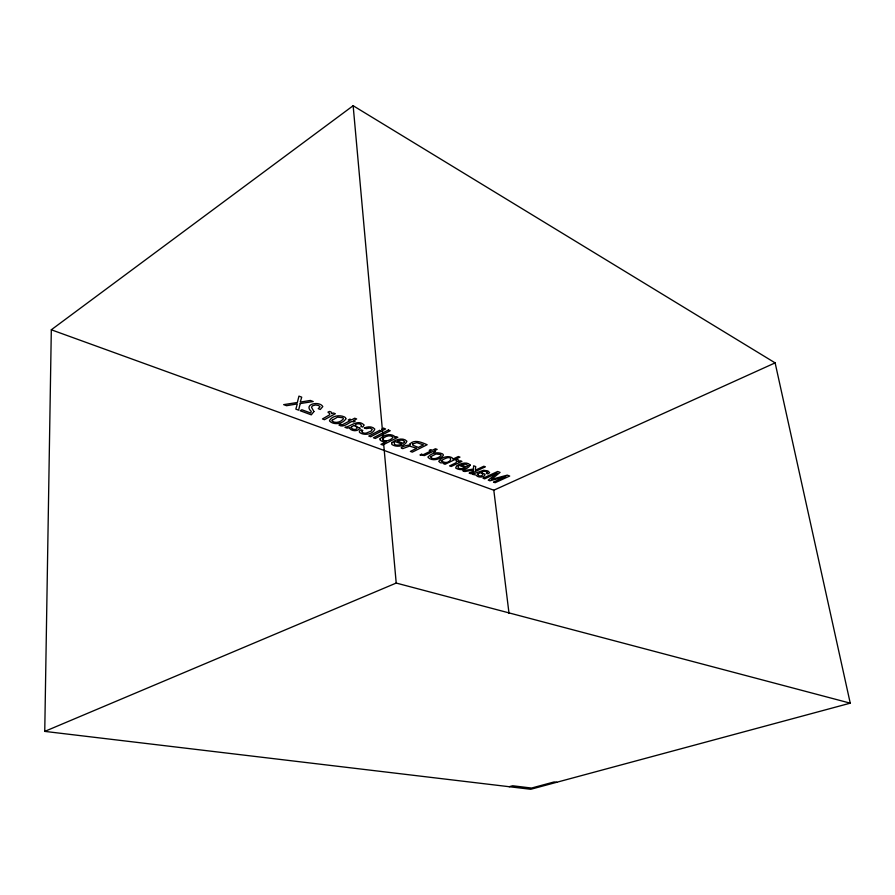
<?xml version="1.0" encoding="UTF-8"?>
<svg xmlns="http://www.w3.org/2000/svg" width="895" height="895" viewBox="0 0 895 895"><rect width="100%" height="100%" fill="white"/><g stroke="black" fill="none" stroke-linecap="round" stroke-linejoin="round"><path stroke-width="1.34" d="M44.75 731.394L51.317 329.785L353.145 105.722L775.126 362.878L850.25 703.168L530.746 789.278L44.75 731.394L396.216 583.059L850.25 703.168M51.317 329.785L493.805 490.214L775.126 362.878M509.199 786.716L512.634 785.765L531.54 788.047L554.15 781.939L556.768 782.275M493.805 490.214L509.031 613.444M353.145 105.722L396.216 583.059M313.921 411.555L311.303 414.844L300.149 410.727L301.861 409.753L310.755 413.042L311.281 411.42C302.969 404.003 319.616 400.647 322.793 406.598L320.298 409.462L318.228 408.679L320.041 406.777L318.43 405.413L315.398 404.976L312.512 405.804L311.505 407.247L313.921 411.555M382.512 439.121C384.38 442.701 390.902 440.15 392.939 437.554L392.961 437.028C389.996 434.5 384.727 436.301 382.512 439.121M473.186 470.11L473.142 471.251L469.159 473.119L470.692 473.69L485.347 466.81L483.826 466.239L475.279 470.244L475.726 466.575L473.679 465.803L473.321 469.058L462.793 470.77L464.852 471.531L473.186 470.11M457.076 461.406L455.712 462.939L449.57 465.892L451.203 466.496L461.909 461.372L460.354 460.78L458.497 461.675L458.654 460.108C457.032 458.755 454.324 460.444 457.076 461.406M470.166 465.042C467.995 469.73 459.75 471.05 455.644 467.973L456.741 465.702L458.341 466.306C456.282 469.528 463.755 468.902 465.098 467.615L458.016 464.975C461.518 463.263 467.268 461.63 470.166 465.042M359.958 428.146C358.246 431.591 351.634 431.446 349.565 428.291L349.531 427.665L347.115 428.123L344.944 427.307C350.985 426.479 357.978 418.793 364.164 425.047L362.71 427.049L360.942 426.378C363.65 421.981 347.987 423.659 359.958 428.146M380.028 438.908L380.162 440.116L381.762 441.179L386.461 441.526L380.979 444.345L382.803 445.005L397.839 437.286L396.071 436.626L394.628 437.364L394.594 436.335C390.399 432.945 383.284 435.093 380.028 438.908M351.187 427.217L351.142 427.698C354.241 431.714 361.233 427.955 353.704 425.517L351.187 427.217M428.224 456.886L428.157 457.502C432.061 461.462 440.116 459.627 443.282 455.477A6.108 2.607 -6.1 0 0 442.376 453.832C437.789 451.718 431.379 452.904 428.224 456.886M487.406 472.381L486.5 473.377L487.965 473.914L489.599 472.616L487.876 470.927L483.613 470.278L472.157 474.272L476.084 475.055C477.505 478.053 485.157 477.639 485.045 474.216C477.908 472.034 485 469.853 487.406 472.381M453.027 458.564L452.937 459.113L458.318 456.517L459.929 457.132L445.139 464.248L443.607 463.688L444.972 463.028L440.374 462.782L438.774 461.395C441.045 457.043 449.447 454.817 453.027 458.564M410.1 443.775L410.234 445.028C407.751 444.737 397.268 447.768 402.784 448.619L409.53 446.09L416.701 448.261L410.38 451.416L412.304 452.132L427.128 444.737C422.138 442.633 414.799 439.053 410.1 443.775M300.205 403.567L298.606 410.156L295.853 409.138L297.285 403.913L286.545 405.703L283.659 404.641L297.341 402.493L298.952 396.116L301.716 397.167L300.261 402.101L310.364 400.445L313.228 401.531L300.205 403.567M477.706 474.149C478.456 478.21 486.79 474.529 480.235 472.694L477.706 474.149M332.19 420.225L332.202 421.176C335.547 423.682 340.782 422.071 343.232 419.061A3.658 1.667 -3.9 0 0 342.662 417.73L337.527 417.126L332.19 420.225M391.82 442.756L391.764 444.379C395.993 447.668 405.066 446.504 406.889 441.246C403.746 437.655 397.682 439.098 393.957 441.123L401.788 444.032C400.244 445.453 392.603 446.057 394.449 442.566L392.681 441.906L391.82 442.756M345.828 418.871C342.863 423.95 333.79 425.36 329.595 421.075L329.55 420.381C332.459 415.616 339.731 414.665 344.553 416.992A6.601 3.009 -3.9 0 1 345.828 418.871M441.19 460.746C450.744 467.57 456.405 451.058 441.19 460.746M362.095 431.133L362.151 432.352L363.806 433.057A3.222 1.443 -4.5 0 0 366.368 433.068L371.179 431.066L372.298 429.22L369.881 428.067L366.167 428.638L364.332 427.955C367.554 426.501 372.376 426.121 374.804 429.097C373.125 434.433 363.907 435.865 359.633 432.464A5.359 2.394 -4.5 0 1 359.656 430.931L360.965 429.734L362.799 430.428L362.095 431.133M331.754 413.557L333.432 412.998L335.323 413.714L324.438 419.699L322.446 418.961L329.584 414.844C331.284 412.561 325.042 412.64 329.74 411.431L331.363 412.17L331.754 413.557M430.652 456.741C431.603 460.5 438.953 458.083 440.888 455.656A3.39 1.443 -6.1 0 0 440.553 454.492L435.943 453.989L430.652 456.741M404.596 441.783L403.175 443.282L397.257 441.078C399.338 440.172 403.444 439.21 404.596 441.783M467.962 465.545L466.485 466.921L461.126 464.919L465.333 464.069L467.962 465.545M412.494 444.021L412.819 445.207L418.379 447.422L423.469 444.871L416.835 442.633L412.494 444.021M496.96 473.153L488.256 480.167L489.945 480.794L505.82 476.498L493.503 482.103L495.114 482.707L509.691 476.039L507.275 475.133L491.321 479.451L500.092 472.403L497.665 471.486L483.043 478.243L484.676 478.847L496.96 473.153M340.346 424.264L338.914 425.035C343.456 428.112 348.133 422.955 352.093 421.4L353.648 421.981L355.147 421.176L353.592 420.583L356.646 418.938L354.688 418.2L351.634 419.844L349.788 419.151L348.289 419.968L350.124 420.661L342.461 424.711L340.346 424.264M379.581 430.417L368.785 436.066L370.675 436.771L381.471 431.133L379.581 430.417M383.698 428.257L381.617 429.354L383.496 430.07L385.588 428.973L383.698 428.257M388.363 430.036L373.461 437.789L375.307 438.472L390.209 430.73L388.363 430.036M421.4 454.268L419.979 454.962L424.454 455.566L432.621 451.639L433.997 452.154L435.485 451.416L434.109 450.901L437.14 449.402L435.406 448.753L432.375 450.252L430.752 449.637L429.264 450.375L430.898 450.979L423.313 454.66L421.4 454.268"/></g></svg>
